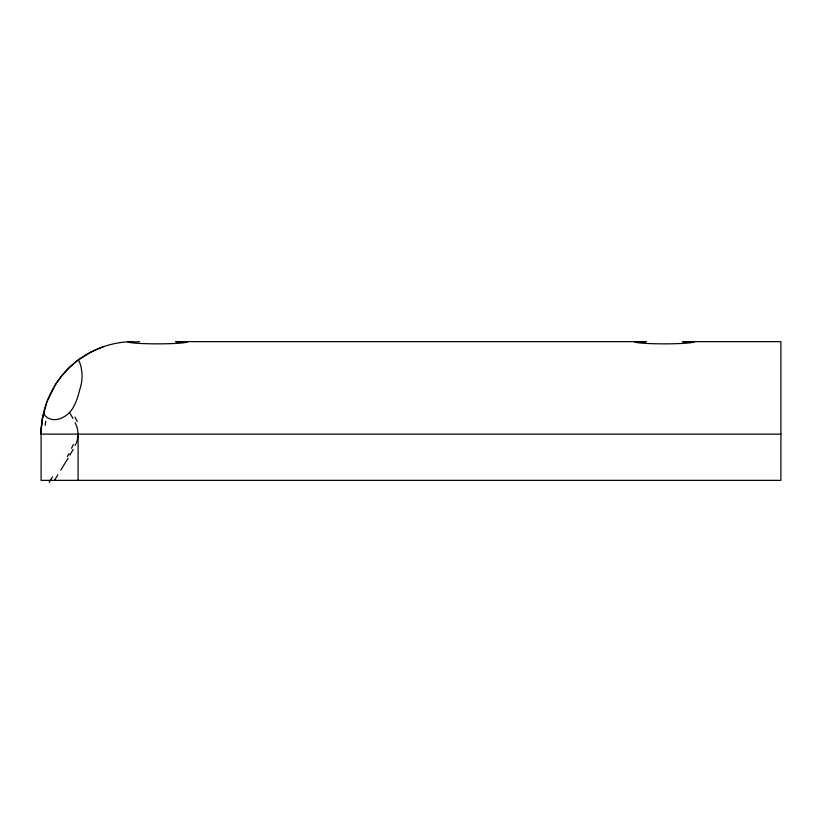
<?xml version="1.0" encoding="UTF-8"?>
<svg xmlns="http://www.w3.org/2000/svg" width="822" height="822" viewBox="0 0 822 822"><rect width="100%" height="100%" fill="white"/><g stroke="black" fill="none" stroke-linecap="round" stroke-linejoin="round"><path stroke-width="1.23" d="M691.323 342.291L682.414 341.644L780.9 341.644L780.9 480.356L41.1 480.356L41.11 432.619L41.799 422.744M75.09 422.744C78.953 429.793 78.953 438.445 75.09 445.493M42.446 418.439L46.967 401.691L55.362 384.737A56.697 34.719 -50.8 0 1 63.386 373.907C80.618 353.614 106.952 341.51 133.575 341.644M780.9 434.119L41.1 434.119A66.767 47.214 -90 0 1 42.672 417.021C46.063 398.845 55.146 381.85 68.175 368.759A60.684 37.165 -50.8 0 1 78.419 359.902L90.533 352.268L103.202 346.771M73.148 449.408L69.921 455.131M43.535 413.055C46.957 420.751 56.965 421.111 63.366 417.134C75.367 411.092 78.08 395.639 81.368 383.689A56.482 34.586 -50.8 0 0 81.933 372.551L81.131 367.259A60.807 37.237 -50.8 0 0 78.409 359.902M54.499 480.356L57.879 474.787M68.103 458.183L60.736 470.143M130.677 342.291L139.586 341.644M637.44 342.291L646.349 341.644L175.651 341.644L184.56 342.291M69.891 413.055L72.932 418.439M78.09 434.119L78.09 480.356M41.1 434.119A66.767 47.214 90 0 1 42.672 417.021M45.231 425.282A69.315 34.39 81.9 0 1 45.703 421.265M694.374 341.613A30.013 2.158 0 0 1 664.382 343.853A30.013 2.158 0 0 1 634.389 341.613M187.611 341.613A30.013 2.158 0 0 1 157.619 343.853A30.013 2.158 0 0 1 127.626 341.613M74.946 417.083A69.315 59.585 76.2 0 1 77.247 421.532M49.156 482.432A114.998 15.895 -55.2 0 1 52.485 476.832M69.058 453.631A119.406 37 -63.3 0 1 67.312 456.58M73.353 444.517A67.907 54.427 -73.5 0 1 71.493 448.309"/></g></svg>
